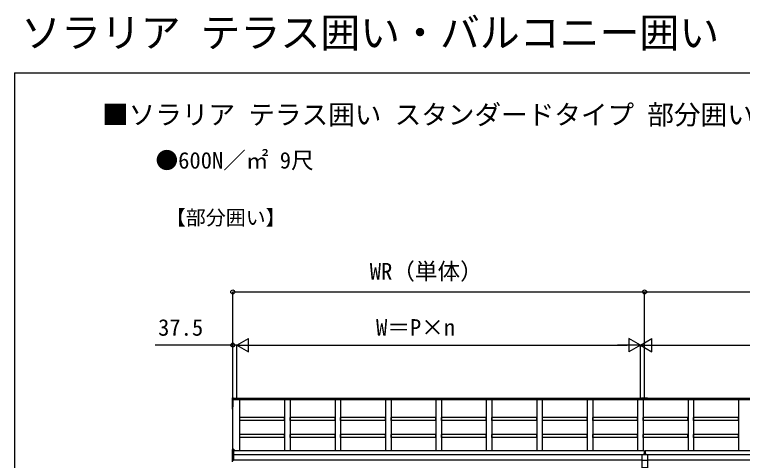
# Model space of a CAD drawing. Units: millimetres, scale not verified. Extents: x -10500 to 10500, y -15600 to 15524.
# Drawn here: x -10500 to -3932, y 11503 to 15524 of the extents above; entities that cross this region are included whole.
import ezdxf
from ezdxf.enums import TextEntityAlignment as Align

# ---------------------------------------------------------------- set-up
doc = ezdxf.new("R2010")
doc.units = ezdxf.units.MM
doc.header["$LTSCALE"] = 80
for name, color, linetype in [('0-2_USER1', 3, 'Continuous'), ('0-4_YKK_A1', 4, 'Continuous'), ('0-5_YKK_D', 6, 'Continuous'), ('0-6_YKK_ZWAK', 7, 'Continuous')]:
    doc.layers.add(name, color=color, linetype=linetype)
doc.styles.add('ＭＳ ゴシック', font='')
doc.styles.get('ＭＳ ゴシック').set_extended_font_data('MS Gothic')

msp = doc.modelspace()

# ---------------------------------------------------------------- linework, layer by layer
at = {"layer": '0-4_YKK_A1'}
for p, q in [((-8533, 12066.74), (-8533, 12058.84)), ((-8533, 12058.84), (-8533, 12053.04)), ((-8533, 12053.04), (-8533, 12047.28)), ((-8533, 12047.28), (-8533, 11984.96)), ((-8532.06, 12067.76), (-8525, 12068.19)), ((-8532.06, 12059.75), (-8532.06, 12067.76)), ((-8532.06, 12059.75), (-8525, 12060.14)), ((-8532.06, 12053.95), (-8532.06, 12059.75)), ((-8532.06, 12053.95), (-8525, 12054.35)), ((-8532.06, 12048.27), (-8532.06, 12053.95)), ((-8525, 12048.62), (-8532.06, 12048.27)), ((-8532.06, 11984.78), (-8532.06, 12047.11)), ((-8525, 12046.47), (-8530.5, 12046.2)), ((-8530.5, 11602.49), (-8530.5, 12046.21)), ((-8530.5, 12046.2), (-8530.5, 11995.23)), ((-8530.5, 12046.2), (-8530.5, 11985.66)), ((-8525, 12060.14), (-8525, 12068.19)), ((-4841.5, 12062.73), (-8525, 12062.73)), ((-8525, 12054.35), (-8525, 12060.14)), ((-4841.5, 12055.79), (-8525, 12055.79)), ((-8525, 12048.62), (-8525, 12054.35)), ((-4841.5, 12050.55), (-8525, 12050.55)), ((-8525, 12046.47), (-8525, 12047.46)), ((-8468, 11587.83), (-8468, 12050.55)), ((-8063, 12050.55), (-8063, 11587.83)), ((-8013, 12050.55), (-8013, 11587.83)), ((-7608, 12050.55), (-7608, 11587.83)), ((-7558, 12050.55), (-7558, 11587.83)), ((-7153, 12050.55), (-7153, 11587.83)), ((-7103, 12050.55), (-7103, 11587.83)), ((-6698, 12050.55), (-6698, 11587.83)), ((-6648, 12050.55), (-6648, 11587.83)), ((-6243, 12050.55), (-6243, 11587.83)), ((-6193, 12050.55), (-6193, 11587.83)), ((-5788, 12050.55), (-5788, 11587.83)), ((-5738, 12050.55), (-5738, 11587.83)), ((-5333, 12050.55), (-5333, 11587.83)), ((-5283, 12050.55), (-5283, 11587.83)), ((-4878, 12050.55), (-4878, 11587.83)), ((-4841.5, 12064.17), (-4841.5, 12049.74)), ((-4789.5, 12064.17), (-4841.5, 12064.17)), ((-4789.5, 12056.44), (-4841.5, 12056.44)), ((-4789.5, 12050.31), (-4841.5, 12050.31)), ((-4789.5, 12049.74), (-4841.5, 12049.74)), ((-4828, 12049.74), (-4828, 11587.83)), ((-4789.5, 12064.17), (-4789.5, 12049.74)), ((-1181, 12062.73), (-4789.5, 12062.73)), ((-1181, 12055.79), (-4789.5, 12055.79)), ((-1181, 12050.55), (-4789.5, 12050.55)), ((-4423, 12050.55), (-4423, 11587.83)), ((-4373, 12050.55), (-4373, 11587.83)), ((-3968, 12050.55), (-3968, 11587.83)), ((-8533, 11984.96), (-8533, 11965.13)), ((-8533, 11965.13), (-8532.06, 11965.13)), ((-8530.5, 11983.85), (-8532.07, 11983.96)), ((-8530.5, 11964.02), (-8532.07, 11964.13)), ((-8530.5, 11984.67), (-8532.06, 11984.78)), ((-8532.06, 11965.13), (-8532.06, 11983.96)), ((-8530.5, 11965.02), (-8532.06, 11965.13)), ((-8534.5, 11583.45), (-8534.5, 11601.27)), ((-8534.03, 11583.45), (-8534.5, 11583.45)), ((-8534.5, 11564.63), (-8534.5, 11583.45)), ((-8534.5, 11556.51), (-8534.5, 11564.63)), ((-8525.5, 11583.95), (-8534.03, 11583.51)), ((-8534.03, 11583.45), (-8534.03, 11565.43)), ((-8522, 11603.09), (-8533.57, 11602.27)), ((-8533.56, 11602.26), (-8533.57, 11602.27)), ((-8522, 11603.08), (-8533.56, 11602.26)), ((-8533.56, 11602.26), (-8533.56, 11584.52)), ((-8533.56, 11565.54), (-8533.56, 11557.49)), ((-8525.5, 11566.43), (-8532.56, 11566.07)), ((-8532.56, 11566.07), (-8532.56, 11565.86)), ((-8525.5, 11590.97), (-8525.5, 11584.93)), ((-4815.5, 11587.83), (-8525.5, 11587.83)), ((-8525.5, 11583.95), (-8525.5, 11567.41)), ((-8525.5, 11566.43), (-8525.5, 11557.9)), ((-8522, 11603.09), (-8522, 11603.08)), ((-4815.5, 11555.5), (-4815.5, 11587.83)), ((-1180.5, 11587.83), (-4810.5, 11587.83)), ((-4810.5, 11587.83), (-4810.5, 11555.5)), ((-8534.5, 11503.63), (-8533.56, 11503.63)), ((-8534.5, 11489.11), (-8534.5, 11503.63)), ((-8525.5, 11556.92), (-8533.56, 11556.51)), ((-8533.56, 11556.51), (-8533.56, 11503.63)), ((-8533.56, 11503.63), (-8525.5, 11503.27)), ((-8525.5, 11556.92), (-8525.5, 11503.27)), ((-4838, 11554.5), (-8525.5, 11554.5)), ((-4838, 11504.5), (-8525.5, 11504.5)), ((-8525.5, 11503.27), (-8525.5, 11502.32)), ((-4788, 11503.03), (-4838, 11503.03)), ((-4826.98, 11555.5), (-4819.02, 11555.5)), ((-4825.08, 11557.58), (-4824.15, 11555.71)), ((-4824.15, 11555.71), (-4823.75, 11555.5)), ((-4821.86, 11555.71), (-4822.25, 11555.5)), ((-4820.93, 11557.58), (-4821.86, 11555.71)), ((-4806.98, 11555.5), (-4799.02, 11555.5)), ((-4805.08, 11557.58), (-4804.15, 11555.71)), ((-4804.15, 11555.71), (-4803.75, 11555.5)), ((-4801.86, 11555.71), (-4802.25, 11555.5)), ((-4800.93, 11557.58), (-4801.86, 11555.71)), ((-1180.5, 11554.5), (-4788, 11554.5)), ((-1180.5, 11504.5), (-4788, 11504.5))]:
    msp.add_line(p, q, dxfattribs=at)
for points in [[(-8532.06, 12047.11), (-8525, 12047.46), (-8525, 12048.62)], [(-8063.5, 11862.17), (-8063.5, 11890.9), (-8467.5, 11890.9)], [(-8063.5, 11862.17), (-8467.5, 11862.17), (-8467.5, 11890.9)], [(-7608.5, 11862.17), (-7608.5, 11890.9), (-8012.5, 11890.9)], [(-7608.5, 11862.17), (-8012.5, 11862.17), (-8012.5, 11890.9)], [(-7153.5, 11862.17), (-7153.5, 11890.9), (-7557.5, 11890.9)], [(-7153.5, 11862.17), (-7557.5, 11862.17), (-7557.5, 11890.9)], [(-6698.5, 11862.17), (-6698.5, 11890.9), (-7102.5, 11890.9)], [(-6698.5, 11862.17), (-7102.5, 11862.17), (-7102.5, 11890.9)], [(-6243.5, 11862.17), (-6243.5, 11890.9), (-6647.5, 11890.9)], [(-6243.5, 11862.17), (-6647.5, 11862.17), (-6647.5, 11890.9)], [(-5788.5, 11862.17), (-5788.5, 11890.9), (-6192.5, 11890.9)], [(-5788.5, 11862.17), (-6192.5, 11862.17), (-6192.5, 11890.9)], [(-5333.5, 11862.17), (-5333.5, 11890.9), (-5737.5, 11890.9)], [(-5333.5, 11862.17), (-5737.5, 11862.17), (-5737.5, 11890.9)], [(-4878.5, 11862.17), (-4878.5, 11890.9), (-5282.5, 11890.9)], [(-4878.5, 11862.17), (-5282.5, 11862.17), (-5282.5, 11890.9)], [(-4423.5, 11862.17), (-4423.5, 11890.9), (-4827.5, 11890.9)], [(-4423.5, 11862.17), (-4827.5, 11862.17), (-4827.5, 11890.9)], [(-3968.5, 11862.17), (-3968.5, 11890.9), (-4372.5, 11890.9)], [(-3968.5, 11862.17), (-4372.5, 11862.17), (-4372.5, 11890.9)], [(-8063.5, 11708.31), (-8063.5, 11737.05), (-8467.5, 11737.05)], [(-8063.5, 11708.31), (-8467.5, 11708.31), (-8467.5, 11737.05)], [(-7608.5, 11708.31), (-7608.5, 11737.05), (-8012.5, 11737.05)], [(-7608.5, 11708.31), (-8012.5, 11708.31), (-8012.5, 11737.05)], [(-7153.5, 11708.31), (-7153.5, 11737.05), (-7557.5, 11737.05)], [(-7153.5, 11708.31), (-7557.5, 11708.31), (-7557.5, 11737.05)], [(-6698.5, 11708.31), (-6698.5, 11737.05), (-7102.5, 11737.05)], [(-6698.5, 11708.31), (-7102.5, 11708.31), (-7102.5, 11737.05)], [(-6243.5, 11708.31), (-6243.5, 11737.05), (-6647.5, 11737.05)], [(-6243.5, 11708.31), (-6647.5, 11708.31), (-6647.5, 11737.05)], [(-5788.5, 11708.31), (-5788.5, 11737.05), (-6192.5, 11737.05)], [(-5788.5, 11708.31), (-6192.5, 11708.31), (-6192.5, 11737.05)], [(-5333.5, 11708.31), (-5333.5, 11737.05), (-5737.5, 11737.05)], [(-5333.5, 11708.31), (-5737.5, 11708.31), (-5737.5, 11737.05)], [(-4878.5, 11708.31), (-4878.5, 11737.05), (-5282.5, 11737.05)], [(-4878.5, 11708.31), (-5282.5, 11708.31), (-5282.5, 11737.05)], [(-4423.5, 11708.31), (-4423.5, 11737.05), (-4827.5, 11737.05)], [(-4423.5, 11708.31), (-4827.5, 11708.31), (-4827.5, 11737.05)], [(-3968.5, 11708.31), (-3968.5, 11737.05), (-4372.5, 11737.05)], [(-3968.5, 11708.31), (-4372.5, 11708.31), (-4372.5, 11737.05)], [(-8533.56, 11584.52), (-8525.5, 11584.93), (-8525.5, 11583.95)], [(-8532.56, 11567.05), (-8525.5, 11567.41), (-8525.5, 11566.43)], [(-8522, 11603.08), (-8522, 11591.18), (-8525.5, 11590.97)], [(-8522, 11591.18), (-8522, 11589.7), (-8525.5, 11589.49)], [(-8534.5, 11503.63), (-8534.5, 11556.51), (-8533.56, 11556.51)], [(-8533.56, 11557.49), (-8525.5, 11557.9), (-8525.5, 11556.92)]]:
    msp.add_lwpolyline(points, dxfattribs=at)
msp.add_lwpolyline([(-4838, 11555.5), (-4788, 11555.5), (-4788, 11434.5), (-4838, 11434.5)], close=True, dxfattribs=at)
for centre, radius, start, end in [((-8532.01, 12047.28), 0.991, 93.03043, 179.5937), ((-8532.28, 12048.57), 1.47, 240.61286, 278.46975), ((-8526.07, 12047.69), 6.01, 174.48477, 185.51523), ((-8532, 11984.96), 1, 180, 265.94713), ((-8532.28, 11986.24), 1.47, 240.61286, 278.46975), ((-8532, 11965.13), 1, 180, 265.83104), ((-8528.43, 11964.59), 3.67, 171.51268, 187.14892), ((-8528.68, 11984.33), 3.41, 172.38758, 186.27376), ((-8533.5, 11601.27), 1, 94.05287, 180), ((-8533.51, 11601.27), 0.991, 93.02992, 179.59416), ((-8532.17, 11600.54), 17.14, 262.20943, 263.77969), ((-8533.57, 11564.6), 0.948, 89.63014, 152.64205), ((-8532.4, 11565.53), 1.53, 95.96123, 182.1594), ((-8533.89, 11568.42), 2.88, 273.86486, 286.9396), ((-8532.56, 11565.12), 0.943, 90.07099, 150.13102), ((-8532.5, 11564.85), 1.01, 93.41418, 123.73615), ((-8538.42, 11566.56), 5.88, 355.20701, 4.79299), ((-8533.51, 11556.5), 0.991, 93.03027, 179.59381), ((-8533.53, 11503.66), 0.974, 181.28024, 267.93274), ((-8527.7, 11557), 5.88, 175.20701, 184.79299), ((-8526.31, 11503.16), 7.27, 176.24692, 183.75308), ((-4826.98, 11555.77), 0.274, 142.28591, 270), ((-4823, 11552.7), 5.3, 37.71409, 142.28591), ((-4819.02, 11555.77), 0.274, 270, 37.71409), ((-4806.98, 11555.77), 0.274, 142.28591, 270), ((-4803, 11552.7), 5.3, 37.71409, 142.28591), ((-4799.02, 11555.77), 0.274, 270, 37.71409)]:
    msp.add_arc(centre, radius, start, end, dxfattribs=at)
for centre, major_axis, ratio, start_param, end_param in [((-8532, 12066.74), (0, 1.02), 0.984808, 0.0610865, 1.5707963), ((-8532, 12058.84), (-1, 0), 0.91288, 4.7734755, 6.2831853), ((-8532, 12053.04), (-1, 0), 0.91288, 4.7734755, 6.2831853), ((-8533.5, 11583.45), (-0.7, 0.718), 0.994621, 0.6783396, 0.7949142), ((-8533.5, 11564.55), (0.8, -0.652), 0.919538, 3.355563, 3.7843099), ((-8533.5, 11583.53), (0.763, 0.703), 0.920019, 0.9285279, 2.3216632), ((-8533.5, 11583.53), (0.06, 1), 0.523026, 0.2339525, 1.6270878), ((-8533.53, 11583.45), (-0.151, 0.485), 0.981495, 1.1464882, 1.2630627), ((-8534.06, 11565.76), (1.5, 0.1), 0.175628, 5.0409702, 6.2719296)]:
    msp.add_ellipse(centre, major_axis=major_axis, ratio=ratio, start_param=start_param, end_param=end_param, dxfattribs=at)
at = {"layer": '0-5_YKK_D'}
for p, q in [((-8530.5, 12063.73), (-8530.5, 13023.73)), ((-8530.5, 13022.73), (-4815.5, 13022.73)), ((-4815.5, 12065.17), (-4815.5, 13023.73)), ((-4815.5, 12065.17), (-4815.5, 13023.73)), ((-4815.5, 13022.73), (-1175.5, 13022.73)), ((-8493, 12542.73), (-8389.08, 12602.73)), ((-8389.08, 12482.73), (-8389.08, 12602.73)), ((-4853, 12542.73), (-4956.92, 12602.73)), ((-4956.92, 12602.73), (-4956.92, 12482.73)), ((-4853, 12542.73), (-4749.08, 12602.73)), ((-4749.08, 12482.73), (-4749.08, 12602.73)), ((-8530.5, 12542.73), (-9229.73, 12542.73)), ((-8530.5, 12063.73), (-8530.5, 12543.73)), ((-8493, 12542.73), (-8530.5, 12542.73)), ((-8493, 12063.73), (-8493, 12543.73)), ((-8493, 12063.73), (-8493, 12543.73)), ((-8493, 12542.73), (-8421, 12542.73)), ((-8493, 12542.73), (-8389.08, 12482.73)), ((-8493, 12542.73), (-8285.15, 12542.73)), ((-8373, 12542.73), (-4973, 12542.73)), ((-4853, 12542.73), (-5060.85, 12542.73)), ((-4853, 12542.73), (-4956.92, 12482.73)), ((-4853, 12063.73), (-4853, 12543.73)), ((-4853, 12063.73), (-4853, 12543.73)), ((-4853, 12542.73), (-4749.08, 12482.73)), ((-4853, 12542.73), (-4645.15, 12542.73)), ((-4733, 12542.73), (-1333, 12542.73))]:
    msp.add_line(p, q, dxfattribs=at)
for centre in [(-8530.5, 13022.73), (-4815.5, 13022.73), (-4815.5, 13022.73), (-8530.5, 12542.73)]:
    msp.add_circle(centre, 18, dxfattribs=at)
at = {"layer": '0-6_YKK_ZWAK'}
for q in [(-10500, -15600.5), (10500, 14999.5)]:
    msp.add_line((-10500, 14999.5), q, dxfattribs=at)

# ---------------------------------------------------------------- texts
at = {"layer": '0-2_USER1', "style": 'ＭＳ ゴシック'}
for s, height, p in [('ソラリア テラス囲い・バルコニー囲い', 263.9, (-10440.64, 15150.5)), ('■ソラリア テラス囲い スタンダードタイプ 部分囲い デッキ納まり〈規格寸法図例〉', 176, (-9710.45, 14480.95)), ('●600N／㎡ 9尺', 149.6, (-9227.82, 14090.16)), ('【部分囲い】', 132, (-9134.68, 13587.77))]:
    msp.add_text(s, height=height, dxfattribs=at).set_placement(p, align=Align.BOTTOM_LEFT)
at = {"layer": '0-5_YKK_D', "style": 'ＭＳ ゴシック'}
for s, p in [('WR（単体）', (-7294.85, 13089.39)), ('37.5', (-9204.8, 12582.73)), ('W＝P×n', (-7238.06, 12582.73))]:
    msp.add_text(s, height=149.6, dxfattribs=at).set_placement(p, align=Align.BOTTOM_LEFT)

doc.saveas('drawing.dxf')
